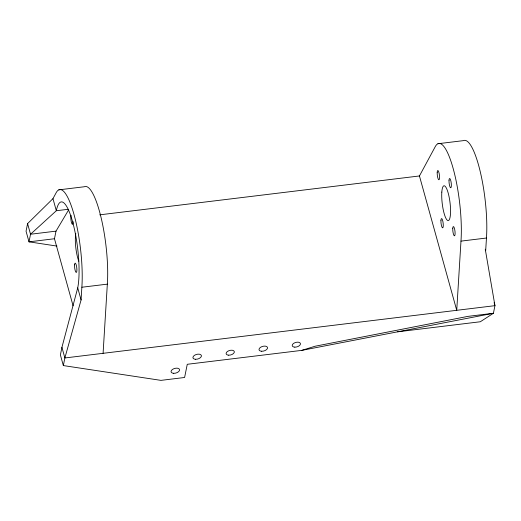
<?xml version="1.0" encoding="UTF-8"?>
<svg xmlns="http://www.w3.org/2000/svg" width="521" height="521" viewBox="0 0 521 521"><rect width="100%" height="100%" fill="white"/><g stroke="black" fill="none" stroke-linecap="round" stroke-linejoin="round"><path stroke-width="0.78" d="M485.259 249.227L494.95 305.664L493.42 313.271L301.809 350.366L187.267 364.29L184.603 377.484L160.956 380.369L63.341 365.573L64.871 357.966L81.081 299.953L81.862 287.24A60.149 13.448 83.1 0 0 74.028 214.561A60.149 13.448 83.1 0 0 55.812 193.376L52.966 198.644L27.58 223.613L26.05 231.213L29 241.842L57.004 246.088M103.086 353.316L107.339 284.14A60.149 13.448 83.1 0 0 101.204 218.097A60.149 13.448 83.1 0 0 84.324 186.752L58.847 189.852M460.981 241.125L456.735 310.321L419.444 175.961L434.931 147.254A60.149 13.448 83.1 0 1 453.146 168.439A60.149 13.448 83.1 0 1 460.981 241.125L486.458 238.025A60.149 13.448 83.1 0 0 480.323 171.982A60.149 13.448 83.1 0 0 463.443 140.631L437.966 143.731M485.683 250.738L486.458 238.025M73.096 305.827L54.477 238.742L56.008 231.142L68.648 209.872M52.966 198.644L56.32 210.738A47.737 10.674 83.1 0 1 72.582 221.731A47.737 10.674 83.1 0 1 77.727 287.859L61.927 347.344L60.39 354.944L63.341 365.573M301.809 350.366L315.068 346.237L467.943 316.371L493.42 313.271L480.316 321.757L397.608 331.818M54.477 238.742L29 241.842L30.531 234.242L27.58 223.613M68.264 209.286L56.32 210.738L30.531 234.242L56.008 231.142M99.706 214.841L419.444 175.961M81.862 287.24L107.339 284.14M494.11 302.629L494.95 305.664L64.871 357.966L61.927 347.344M77.727 287.859L81.081 299.953M73.161 221.646A4.682 1.049 83.1 0 1 71.579 222.897A4.682 1.049 83.1 0 1 71.11 215.368M78.808 261.21A17.551 3.927 83.1 0 1 75.825 233.571M261.692 351.258A4.389 2.39 -15.5 0 0 267.514 347.52A4.389 2.39 -15.5 0 0 260.643 347.247A4.389 2.39 -15.5 0 0 261.692 351.258M173.727 373.316A4.389 2.39 -15.5 0 0 179.556 369.578A4.389 2.39 -15.5 0 0 172.679 369.304A4.389 2.39 -15.5 0 0 173.727 373.316M228.686 355.185A4.24 2.312 -15.5 0 0 234.313 351.577A4.24 2.312 -15.5 0 0 227.677 351.31A4.24 2.312 -15.5 0 0 228.686 355.185M294.801 347.149A4.24 2.312 -15.5 0 0 300.428 343.541A4.24 2.312 -15.5 0 0 293.785 343.274A4.24 2.312 -15.5 0 0 294.801 347.149M195.583 359.288A4.383 2.39 -15.5 0 0 201.399 355.556A4.383 2.39 -15.5 0 0 194.535 355.289A4.383 2.39 -15.5 0 0 195.583 359.288M74.568 264.837A4.682 1.049 83.1 0 0 76.079 272.372A4.682 1.049 83.1 0 0 76.522 266.153A4.682 1.049 83.1 0 0 74.568 264.837M449.03 180.188A4.682 1.049 83.1 0 0 450.541 187.729A4.682 1.049 83.1 0 0 450.984 181.51A4.682 1.049 83.1 0 0 449.03 180.188M437.21 172.204A4.682 1.049 83.1 0 0 438.721 179.738A4.682 1.049 83.1 0 0 439.164 173.519A4.682 1.049 83.1 0 0 437.21 172.204M441.815 192.106A17.551 3.927 83.1 0 0 447.48 220.376A17.551 3.927 83.1 0 0 449.135 197.055A17.551 3.927 83.1 0 0 441.815 192.106M440.948 220.266A4.682 1.049 83.1 0 0 442.459 227.807A4.682 1.049 83.1 0 0 442.902 221.588A4.682 1.049 83.1 0 0 440.948 220.266M452.769 228.25A4.682 1.049 83.1 0 0 454.279 235.792A4.682 1.049 83.1 0 0 454.722 229.572A4.682 1.049 83.1 0 0 452.769 228.25"/></g></svg>
